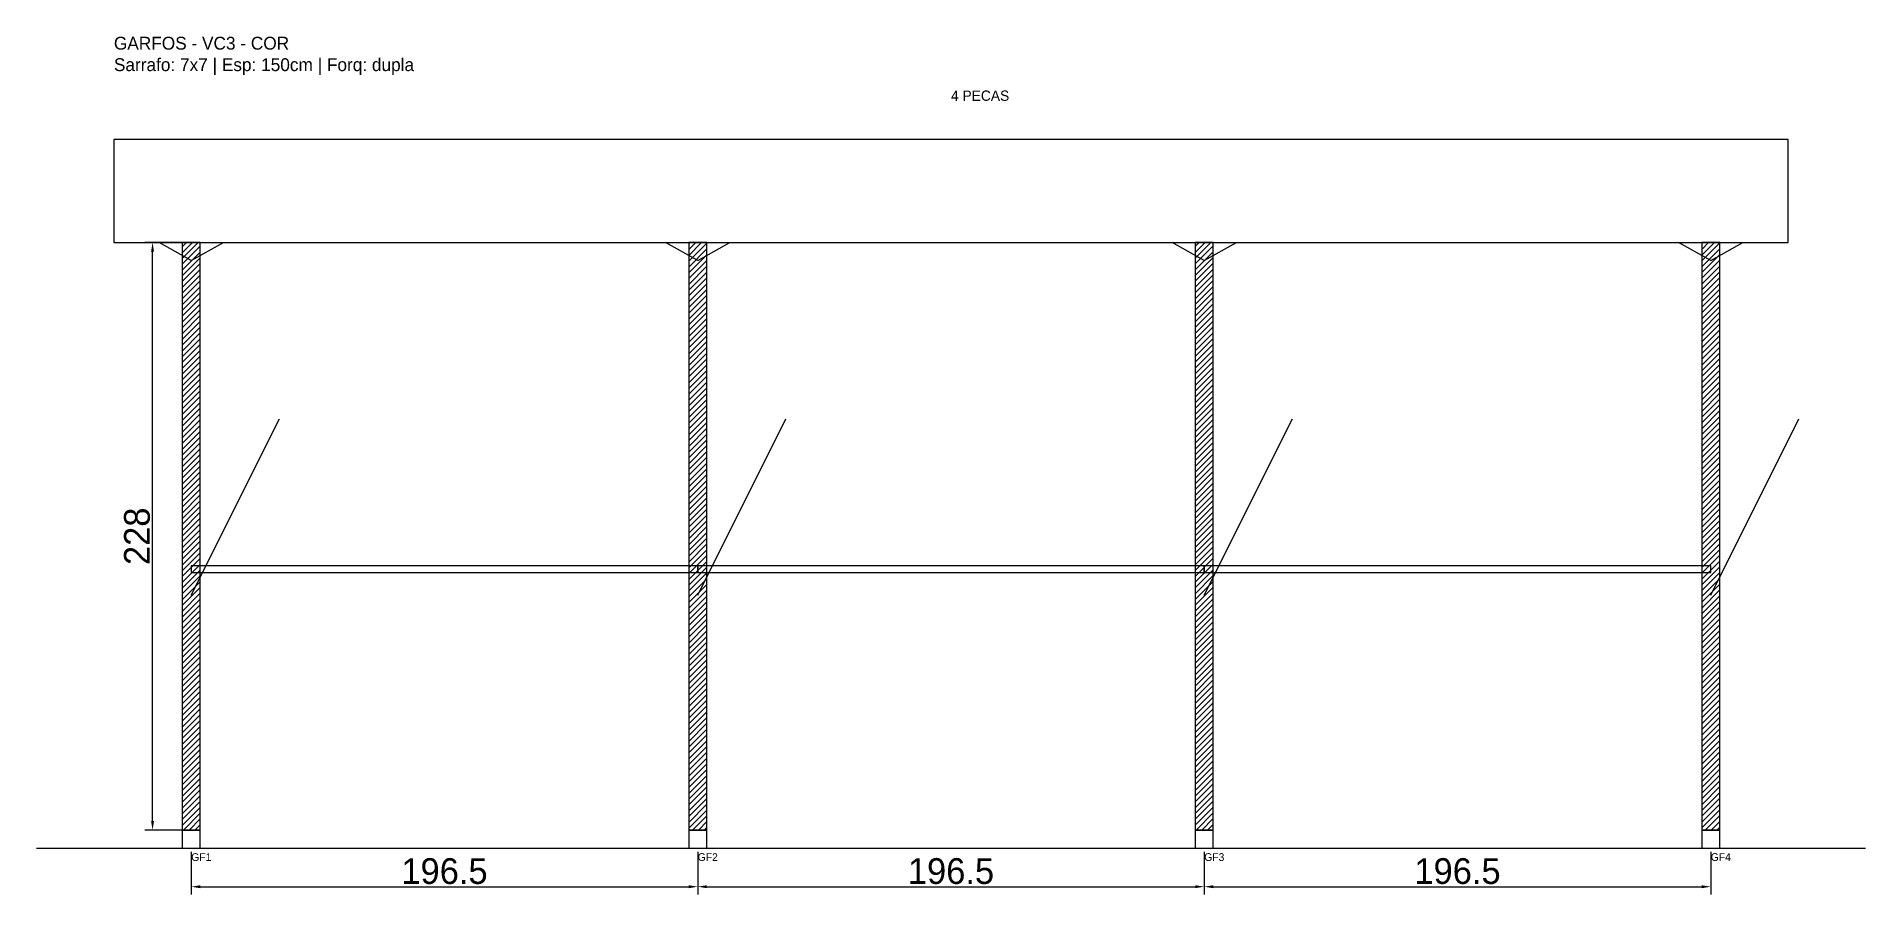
# Model space of a CAD drawing. Header units: metres. Extents: x -30 to 680, y -25 to 308.
import ezdxf

# ---------------------------------------------------------------- set-up
doc = ezdxf.new("R2010")
doc.units = ezdxf.units.M
for name, color, linetype in [('BARRA_ANCORAGEM', 1, 'Continuous'), ('COTA', 241, 'Continuous'), ('GARFOS OK', 3, 'Continuous'), ('NOME DA VIGA', 6, 'Continuous'), ('SARR_7x7', 40, 'Continuous'), ('TIRAS REESCORAMENTO', 252, 'Continuous'), ('VIGAS', 3, 'Continuous')]:
    doc.layers.add(name, color=color, linetype=linetype)
doc.dimstyles.new('EZ DXF', dxfattribs={"dimtxt": 10, "dimasz": 3.5, "dimexe": 3, "dimexo": 1.5, "dimgap": 1, "dimtad": 1, "dimdec": 1, "dimdsep": 46, "dimcen": 2.5, "dimazin": 3, "dimtfac": 1, "dimtmove": 0, "dimatfit": 3})

msp = doc.modelspace()

# ---------------------------------------------------------------- hatches: boundary and pattern name
at = {"layer": 'COTA'}
h = msp.add_hatch(dxfattribs=at)
h.set_pattern_fill('ANSI31', scale=0.5)
h.paths.add_polyline_path([(26.5, 0), (33.5, 0), (33.5, 228), (26.5, 228)])
h = msp.add_hatch(dxfattribs=at)
h.set_pattern_fill('ANSI31', scale=0.5)
h.paths.add_polyline_path([(223, 0), (230, 0), (230, 228), (223, 228)])
h = msp.add_hatch(dxfattribs=at)
h.set_pattern_fill('ANSI31', scale=0.5)
h.paths.add_polyline_path([(419.5, 0), (426.5, 0), (426.5, 228), (419.5, 228)])
h = msp.add_hatch(dxfattribs=at)
h.set_pattern_fill('ANSI31', scale=0.5)
h.paths.add_polyline_path([(616, 0), (623, 0), (623, 228), (616, 228)])

# ---------------------------------------------------------------- linework, layer by layer
at = {"layer": 'BARRA_ANCORAGEM'}
for p, q in [((30, 91.2), (64.2, 159.6)), ((226.5, 91.2), (260.7, 159.6)), ((423, 91.2), (457.2, 159.6)), ((619.5, 91.2), (653.7, 159.6))]:
    msp.add_line(p, q, dxfattribs=at)
at = {"layer": 'GARFOS OK'}
for p, q in [((30, 221), (17.5, 228)), ((17.5, 228), (42.5, 228)), ((30, 221), (42.5, 228)), ((226.5, 221), (214, 228)), ((214, 228), (239, 228)), ((226.5, 221), (239, 228)), ((423, 221), (410.5, 228)), ((410.5, 228), (435.5, 228)), ((423, 221), (435.5, 228)), ((619.5, 221), (607, 228)), ((607, 228), (632, 228)), ((619.5, 221), (632, 228))]:
    msp.add_line(p, q, dxfattribs=at)
at = {"layer": 'GARFOS OK', "linetype": 'CONTINUOUS'}
msp.add_line((-30, -7), (679.5, -7), dxfattribs=at)
at = {"layer": 'GARFOS OK'}
for points in [[(26.5, 0), (33.5, 0), (33.5, 228), (26.5, 228), (26.5, 0)], [(223, 0), (230, 0), (230, 228), (223, 228), (223, 0)], [(419.5, 0), (426.5, 0), (426.5, 228), (419.5, 228), (419.5, 0)], [(616, 0), (623, 0), (623, 228), (616, 228), (616, 0)]]:
    msp.add_lwpolyline(points, dxfattribs=at)
at = {"layer": 'SARR_7x7'}
for points in [[(26.5, -7), (33.5, -7), (33.5, 0), (26.5, 0), (26.5, -7)], [(223, -7), (230, -7), (230, 0), (223, 0), (223, -7)], [(419.5, -7), (426.5, -7), (426.5, 0), (419.5, 0), (419.5, -7)], [(616, -7), (623, -7), (623, 0), (616, 0), (616, -7)]]:
    msp.add_lwpolyline(points, dxfattribs=at)
at = {"layer": 'TIRAS REESCORAMENTO'}
for points in [[(30, 100), (226.5, 100), (226.5, 102.5), (30, 102.5), (30, 100)], [(226.5, 100), (423, 100), (423, 102.5), (226.5, 102.5), (226.5, 100)], [(423, 100), (619.5, 100), (619.5, 102.5), (423, 102.5), (423, 100)]]:
    msp.add_lwpolyline(points, dxfattribs=at)
at = {"layer": 'VIGAS'}
msp.add_lwpolyline([(0, 228), (649.5, 228), (649.5, 268), (0, 268), (0, 228)], dxfattribs=at)

# ---------------------------------------------------------------- texts
at = {"layer": 'NOME DA VIGA'}
for s, height, p in [('4 PECAS', 4, (324.75, 283)), ('GF1', 3, (30, -12)), ('GF2', 3, (226.5, -12)), ('GF3', 3, (423, -12)), ('GF4', 3, (619.5, -12))]:
    msp.add_text(s, height=height, dxfattribs=at).set_placement(p)
at = {"layer": 'NOME DA VIGA', "insert": (0, 293), "char_height": 5, "attachment_point": 7}
msp.add_mtext('GARFOS - VC3 - COR\\PSarrafo: 7x7 | Esp: 150cm | Forq: dupla', dxfattribs=at)

# ---------------------------------------------------------------- dimensions: what is measured, and where the dimension line sits
at = {"layer": 'COTA'}
msp.add_linear_dim(base=(15, 0), p1=(30, 0), p2=(30, 228), angle=90, dimstyle='EZ DXF', dxfattribs=at).render()
for base, p1, p2 in [((30, -22), (30, -7), (226.5, -7)), ((226.5, -22), (226.5, -7), (423, -7)), ((423, -22), (423, -7), (619.5, -7))]:
    msp.add_linear_dim(base=base, p1=p1, p2=p2, dimstyle='EZ DXF', dxfattribs=at).render()

doc.saveas('drawing.dxf')
